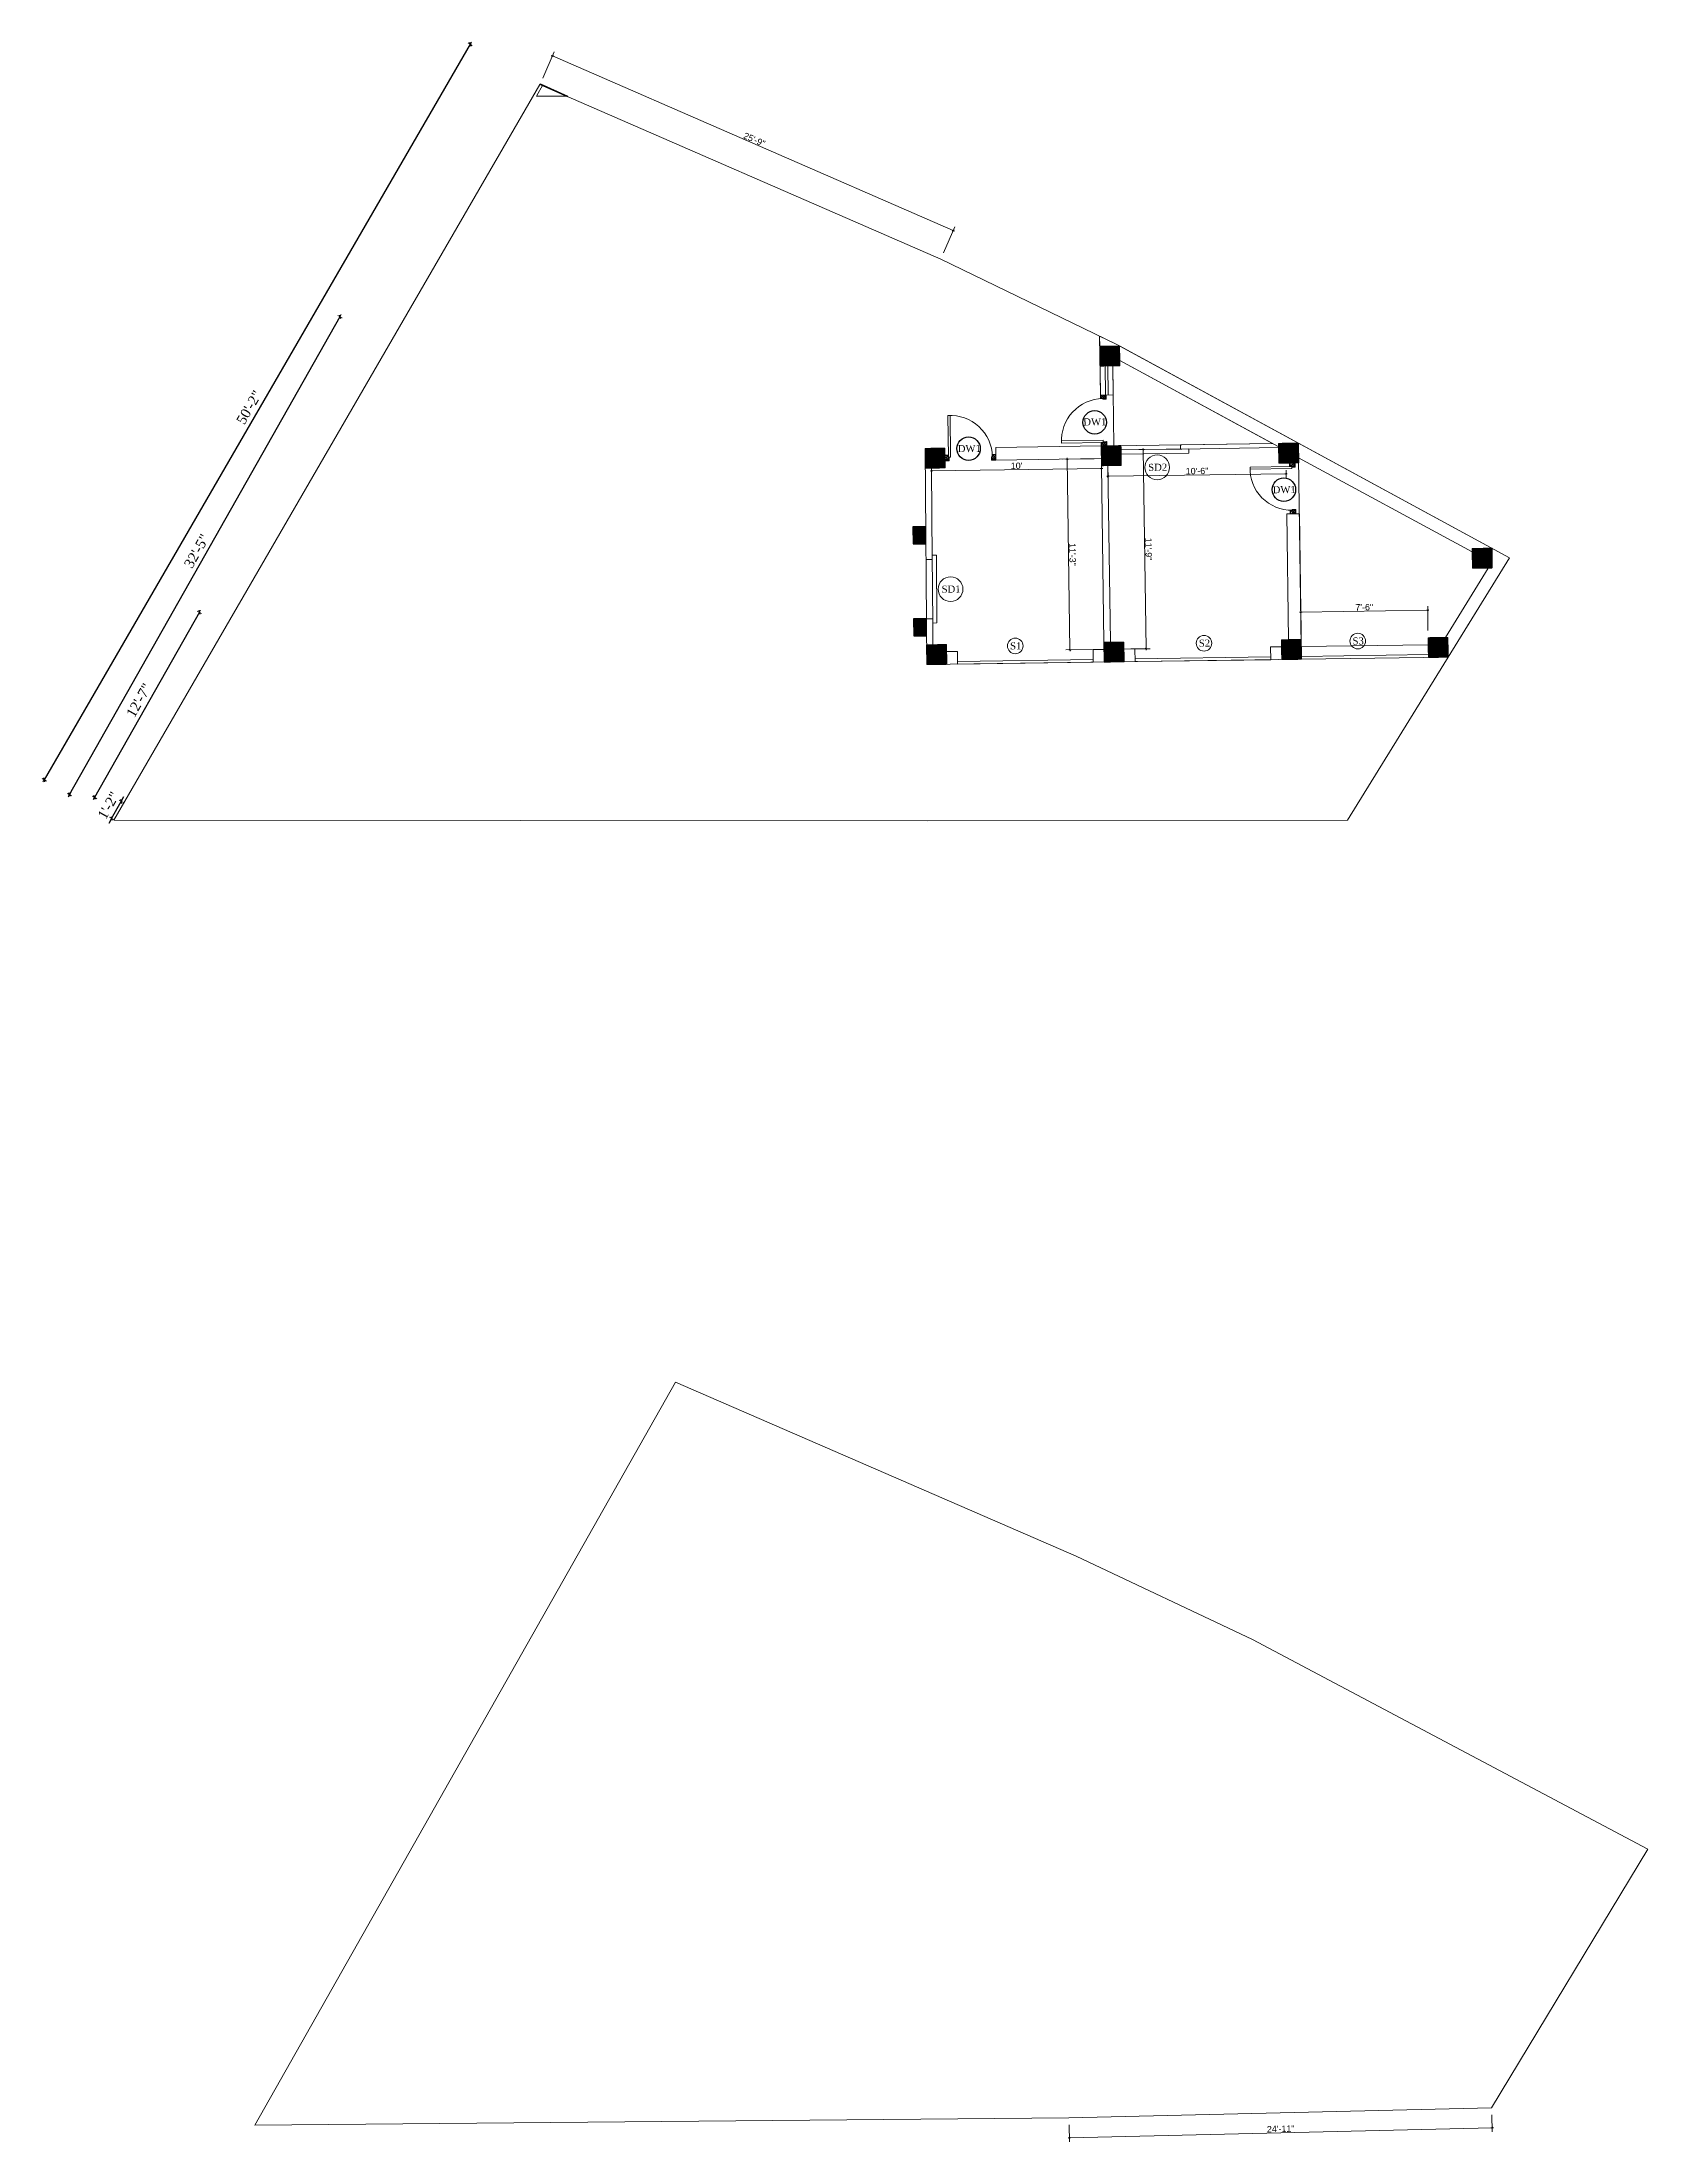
# Model space of a CAD drawing. Header units: inches. Extents: x 4069 to 291496, y -47643 to 12535.
# Drawn here: x 89694 to 90831, y -4364 to -2877 of the extents above; entities that cross this region are included whole.
import ezdxf

# ---------------------------------------------------------------- set-up
doc = ezdxf.new("R2010")
doc.units = ezdxf.units.IN
doc.header["$LTSCALE"] = 5
doc.header["$MEASUREMENT"] = 0
for name, color, linetype, lineweight in [('A-WALL', 7, 'Continuous', 9), ('Dimension', 7, 'Continuous', 18), ('DOOR', 62, 'Continuous', 0)]:
    doc.layers.add(name, color=color, linetype=linetype, lineweight=lineweight)
doc.layers.add('dim line', color=7, linetype='Continuous', lineweight=15, true_color=0xfab2b2)
doc.layers.add('TEXT', color=6, linetype='Continuous')
doc.layers.add('WALL', color=7, linetype='Continuous')
doc.styles.add('ordinary', font='times.ttf')
doc.styles.get("Standard").update_dxf_attribs({"font": 'arial.ttf'})
doc.dimstyles.new('Copy of 96', dxfattribs={"dimtxt": 7, "dimasz": 4, "dimexe": 0.5, "dimexo": 0.5, "dimgap": 3, "dimtad": 1, "dimdec": 1, "dimzin": 11, "dimdsep": 46, "dimlunit": 4, "dimtxsty": 'ordinary', "dimblk": 'OBLIQUE', "dimcen": 0.09, "dimse1": 1, "dimse2": 1, "dimclrt": 6, "dimazin": 0, "dimtfac": 1, "dimtdec": 1, "dimtix": 1, "dimtmove": 2, "dimatfit": 3, "dimldrblk": 'leader', "dimfxl": 0.5, "dimfxlon": 1, "dimtolj": 1, "dimtzin": 0, "dimarcsym": 0})
doc.dimstyles.new('Standard$0', dxfattribs={"dimtxt": 6, "dimasz": 4, "dimexe": 3, "dimexo": 6, "dimgap": 3, "dimtad": 1, "dimdec": 1, "dimzin": 0, "dimdsep": 46, "dimlunit": 4, "dimtxsty": 'Standard', "dimcen": 0.09, "dimclrd": 6, "dimclre": 6, "dimclrt": 7, "dimadec": 0, "dimazin": 0, "dimtfac": 1, "dimtdec": 1, "dimtix": 1, "dimtofl": 0, "dimtmove": 1, "dimatfit": 3, "dimfxl": 1, "dimtolj": 1, "dimtzin": 0, "dimlwd": 18, "dimlwe": 18, "dimarcsym": 0})

# ---------------------------------------------------------------- blocks, each defined once
blk = doc.blocks.new('C1a')
at = {"color": 1, "ltscale": 5}
for p, q in [((18657.7, 4625.8), (18648.7, 4625.8)), ((18648.7, 4625.8), (18648.8, 4613.8)), ((18657.8, 4613.8), (18657.7, 4625.8)), ((18648.8, 4613.8), (18657.8, 4613.8))]:
    blk.add_line(p, q, dxfattribs=at)
blk = doc.blocks.new('oblique')
at = {"color": 0, "lineweight": -2}
blk.add_line((0.25, 0.25), (-0.25, -0.25), dxfattribs=at)
at = {"layer": 'dim line', "lineweight": 9}
for p, q in [((-0.4375, 0), (0.4375, 0)), ((0, 0.4375), (0, -0.4375))]:
    blk.add_line(p, q, dxfattribs=at)
blk = doc.blocks.new('*D2694')
at = {"layer": 'A-WALL', "color": 0, "lineweight": -2, "ltscale": 50, "transparency": 16777216}
for p, q in [((89743.5, -3426.9), (89750.3, -3414.9)), ((89750.3, -3414.9), (89752.2, -3411.4)), ((89743.5, -3426.9), (89741.5, -3430.4))]:
    blk.add_line(p, q, dxfattribs=at)
at = {"layer": 'Defpoints', "color": 0, "ltscale": 50, "transparency": 16777216}
for p in [(89750.3, -3414.9), (89754.9, -3417.5), (89748.1, -3429.5)]:
    blk.add_point(p, dxfattribs=at)
at = {"layer": 'A-WALL', "color": 0, "lineweight": -2, "ltscale": 50, "transparency": 16777216, "xscale": 4, "yscale": 4, "zscale": 4}
for p, rotation in [((89750.3, -3414.9), 240.4999203203236), ((89743.5, -3426.9), 60.49992032032357)]:
    blk.add_blockref('oblique', p, dxfattribs=dict(at, rotation=rotation))
at = {"layer": 'A-WALL', "color": 6, "ltscale": 50, "transparency": 16777216, "insert": (89741.2, -3417.7), "char_height": 7, "attachment_point": 5, "rotation": 60.4999, "style": 'ordinary'}
blk.add_mtext('\\A1;1\'-2"', dxfattribs=at)
blk = doc.blocks.new('_OBLIQUE')
at = {"color": 0, "linetype": 'ByBlock'}
blk.add_line((-0.5, -0.5), (0.5, 0.5), dxfattribs=at)
blk = doc.blocks.new('leader')
at = {"layer": 'Dimension'}
for p, q in [((0, -4.33), (0, 4.33)), ((-4.42, 0), (4.42, 0))]:
    blk.add_line(p, q, dxfattribs=at)
blk = doc.blocks.new('*D2695')
at = {"layer": 'A-WALL', "color": 0, "lineweight": -2, "ltscale": 50, "transparency": 16777216}
blk.add_line((89805.6, -3281), (89731.4, -3412.1), dxfattribs=at)
at = {"layer": 'Defpoints', "color": 0, "ltscale": 50, "transparency": 16777216}
for p in [(89825.7, -3292.4), (89731.4, -3412.1), (89751.5, -3423.5)]:
    blk.add_point(p, dxfattribs=at)
at = {"layer": 'A-WALL', "color": 0, "lineweight": -2, "ltscale": 50, "transparency": 16777216, "xscale": 4, "yscale": 4, "zscale": 4}
for p, rotation in [((89805.6, -3281), 60.49992032051885), ((89731.4, -3412.1), 240.4999203205188)]:
    blk.add_blockref('oblique', p, dxfattribs=dict(at, rotation=rotation))
at = {"layer": 'A-WALL', "color": 6, "ltscale": 50, "transparency": 16777216, "insert": (89762.8, -3343.3), "char_height": 7, "attachment_point": 5, "rotation": 60.4999, "style": 'ordinary'}
blk.add_mtext('\\A1;12\'-7"', dxfattribs=at)
blk = doc.blocks.new('*D2688')
at = {"layer": 'A-WALL', "color": 0, "lineweight": -2, "ltscale": 50, "transparency": 16777216}
blk.add_line((89713.7, -3410.1), (89905.1, -3071.8), dxfattribs=at)
at = {"layer": 'Defpoints', "color": 0, "ltscale": 50, "transparency": 16777216}
for p in [(89905.1, -3071.8), (89939.5, -3091.2), (89748.1, -3429.5)]:
    blk.add_point(p, dxfattribs=at)
at = {"layer": 'A-WALL', "color": 0, "lineweight": -2, "ltscale": 50, "transparency": 16777216, "xscale": 4, "yscale": 4, "zscale": 4}
for p, rotation in [((89905.1, -3071.8), 60.49992032027225), ((89713.7, -3410.1), 240.4999203202722)]:
    blk.add_blockref('oblique', p, dxfattribs=dict(at, rotation=rotation))
at = {"layer": 'A-WALL', "color": 6, "ltscale": 50, "transparency": 16777216, "insert": (89803.7, -3237.7), "char_height": 7, "attachment_point": 5, "rotation": 60.4999, "style": 'ordinary'}
blk.add_mtext('\\A1;32\'-5"', dxfattribs=at)
blk = doc.blocks.new('*D2689')
at = {"layer": 'A-WALL', "color": 33, "lineweight": 0, "ltscale": 5, "transparency": 16777216}
blk.add_line((90323.7, -3181), (90443.9, -3179.3), dxfattribs=at)
at = {"layer": 'A-WALL', "color": 47, "lineweight": 0, "ltscale": 5, "transparency": 16777216}
for p, q in [((90323.8, -3184), (90323.8, -3184)), ((90444, -3182.3), (90444, -3182.3))]:
    blk.add_line(p, q, dxfattribs=at)
at = {"layer": 'Defpoints', "color": 0, "ltscale": 5, "transparency": 16777216}
for p in [(90323.7, -3179, -58.2), (90443.9, -3177.3, -58.2), (90443.9, -3179.3)]:
    blk.add_point(p, dxfattribs=at)
at = {"layer": 'A-WALL', "color": 33, "lineweight": 0, "ltscale": 5, "transparency": 16777216, "xscale": 2, "yscale": 2, "zscale": 2}
for p, rotation in [((90323.7, -3181), 180.8149239435919), ((90443.9, -3179.3), 0.8149239435918881)]:
    blk.add_blockref('oblique', p, dxfattribs=dict(at, rotation=rotation))
at = {"layer": 'A-WALL', "color": 7, "ltscale": 5, "transparency": 16777216, "insert": (90383.8, -3177.4), "char_height": 4.5, "attachment_point": 5, "rotation": 0.8149}
blk.add_mtext("\\A1;10'", dxfattribs=at)
blk = doc.blocks.new('*D2690')
at = {"layer": 'A-WALL', "color": 47, "lineweight": 0, "ltscale": 5, "transparency": 16777216}
for p, q in [((90448.5, -3182.2), (90448.5, -3187.8)), ((90574.5, -3180.4), (90574.6, -3186))]:
    blk.add_line(p, q, dxfattribs=at)
at = {"layer": 'A-WALL', "color": 33, "lineweight": 0, "ltscale": 5, "transparency": 16777216}
blk.add_line((90448.5, -3184.8), (90574.5, -3183), dxfattribs=at)
at = {"layer": 'Defpoints', "color": 0, "ltscale": 5, "transparency": 16777216}
for p in [(90448.4, -3177.2, -58.2), (90574.4, -3175.4, -58.2), (90574.5, -3183)]:
    blk.add_point(p, dxfattribs=at)
at = {"layer": 'A-WALL', "color": 33, "lineweight": 0, "ltscale": 5, "transparency": 16777216, "xscale": 2, "yscale": 2, "zscale": 2}
for p, rotation in [((90448.5, -3184.8), 180.8149239435919), ((90574.5, -3183), 0.8149239435918881)]:
    blk.add_blockref('oblique', p, dxfattribs=dict(at, rotation=rotation))
at = {"layer": 'A-WALL', "color": 7, "ltscale": 5, "transparency": 16777216, "insert": (90511.5, -3181.1), "char_height": 4.5, "attachment_point": 5, "rotation": 0.8149}
blk.add_mtext('\\A1;10\'-6"', dxfattribs=at)
blk = doc.blocks.new('A$C27B36B59')
at = {"layer": 'DOOR'}
for p, q in [((0, 4), (0, 0)), ((2.5, 4), (0, 4)), ((0, 0), (3, 0)), ((2.5, 2.5), (2.5, 4)), ((3, 2.5), (2.5, 2.5)), ((3, 0), (3, 2.5))]:
    blk.add_line(p, q, dxfattribs=at)
for centre, radius, start, end in [((-1.4, -0.5), 4.75, 22.1411, 72.838), ((1.3, 2.1), 1.64, 45.138, 144.8948), ((2.2, 0.3), 2.49, 83.3149, 152.658), ((0.1, 0.4), 2.05, 349.4875, 93.6805), ((2, -0.5), 2.01, 58.7447, 166.495), ((-0.1, 0.3), 1.13, 343.542, 86.947), ((2.1, -0.4), 1.17, 38.2816, 160.1519)]:
    blk.add_arc(centre, radius, start, end, dxfattribs=at)
blk = doc.blocks.new('D2')
at = {"layer": 'DOOR'}
for p, q in [((74474, 24047.6), (74474, 24018.1)), ((74474, 24047.6), (74475.5, 24047.6)), ((74475.5, 24047.6), (74475.5, 24018.1))]:
    blk.add_line(p, q, dxfattribs=at)
blk.add_arc((74474, 24047.6), 29.5, 180, 272.9146, dxfattribs=at)
at = {"layer": 'DOOR', "xscale": -1, "rotation": 180}
blk.add_blockref('A$C27B36B59', (74442, 24050.1), dxfattribs=at)
at = {"layer": 'DOOR', "rotation": 180}
blk.add_blockref('A$C27B36B59', (74478, 24050.1), dxfattribs=at)
blk = doc.blocks.new('*D2691')
at = {"layer": 'A-WALL', "color": 47, "lineweight": 0, "ltscale": 5, "transparency": 16777216}
for p, q in [((90438.8, -3172.4), (90416.6, -3172.7)), ((90440.7, -3307.3), (90418.6, -3307.7))]:
    blk.add_line(p, q, dxfattribs=at)
at = {"layer": 'A-WALL', "color": 33, "lineweight": 0, "ltscale": 5, "transparency": 16777216}
blk.add_line((90419.6, -3172.6), (90421.6, -3307.6), dxfattribs=at)
at = {"layer": 'Defpoints', "color": 0, "ltscale": 5, "transparency": 16777216}
for p in [(90443.8, -3172.3, -58.2), (90421.6, -3307.6), (90445.7, -3307.3, -58.2)]:
    blk.add_point(p, dxfattribs=at)
at = {"layer": 'A-WALL', "color": 33, "lineweight": 0, "ltscale": 5, "transparency": 16777216, "xscale": 2, "yscale": 2, "zscale": 2}
for p, rotation in [((90419.6, -3172.6), 90.81492394359205), ((90421.6, -3307.6), 270.8149239435921)]:
    blk.add_blockref('oblique', p, dxfattribs=dict(at, rotation=rotation))
at = {"layer": 'A-WALL', "color": 7, "ltscale": 5, "transparency": 16777216, "insert": (90423.4, -3240.1), "char_height": 4.5, "attachment_point": 5, "rotation": 270.8149}
blk.add_mtext('\\A1;11\'-3"', dxfattribs=at)
blk = doc.blocks.new('*D2692')
at = {"layer": 'A-WALL', "color": 47, "lineweight": 0, "ltscale": 5, "transparency": 16777216}
for p, q in [((90500.7, -3165.5), (90470.4, -3165.9)), ((90464.7, -3307), (90478.4, -3306.8))]:
    blk.add_line(p, q, dxfattribs=at)
at = {"layer": 'A-WALL', "color": 33, "lineweight": 0, "ltscale": 5, "transparency": 16777216}
blk.add_line((90473.4, -3165.9), (90475.4, -3306.9), dxfattribs=at)
at = {"layer": 'Defpoints', "color": 0, "ltscale": 5, "transparency": 16777216}
for p in [(90505.7, -3165.4, -58.2), (90459.7, -3307.1, -58.2), (90475.4, -3306.9)]:
    blk.add_point(p, dxfattribs=at)
at = {"layer": 'A-WALL', "color": 33, "lineweight": 0, "ltscale": 5, "transparency": 16777216, "xscale": 2, "yscale": 2, "zscale": 2}
for p, rotation in [((90473.4, -3165.9), 90.81492394359205), ((90475.4, -3306.9), 270.8149239435921)]:
    blk.add_blockref('oblique', p, dxfattribs=dict(at, rotation=rotation))
at = {"layer": 'A-WALL', "color": 7, "ltscale": 5, "transparency": 16777216, "insert": (90477.2, -3236.3), "char_height": 4.5, "attachment_point": 5, "rotation": 270.8149}
blk.add_mtext('\\A1;11\'-9"', dxfattribs=at)
blk = doc.blocks.new('*D2693')
at = {"layer": 'A-WALL', "color": 47, "lineweight": 0, "ltscale": 5, "transparency": 16777216}
for p, q in [((90585.1, -3295.3), (90584.9, -3277.9)), ((90674.9, -3294), (90674.7, -3276.6))]:
    blk.add_line(p, q, dxfattribs=at)
at = {"layer": 'A-WALL', "color": 33, "lineweight": 0, "ltscale": 5, "transparency": 16777216}
blk.add_line((90584.9, -3280.9), (90674.7, -3279.6), dxfattribs=at)
at = {"layer": 'Defpoints', "color": 0, "ltscale": 5, "transparency": 16777216}
for p in [(90674.7, -3279.6), (90675, -3299, -58.2), (90585.2, -3300.3, -58.2)]:
    blk.add_point(p, dxfattribs=at)
at = {"layer": 'A-WALL', "color": 33, "lineweight": 0, "ltscale": 5, "transparency": 16777216, "xscale": 2, "yscale": 2, "zscale": 2}
for p, rotation in [((90584.9, -3280.9), 180.8149239435919), ((90674.7, -3279.6), 0.8149239435918881)]:
    blk.add_blockref('oblique', p, dxfattribs=dict(at, rotation=rotation))
at = {"layer": 'A-WALL', "color": 7, "ltscale": 5, "transparency": 16777216, "insert": (90629.8, -3277.5), "char_height": 4.5, "attachment_point": 5, "rotation": 0.8149}
blk.add_mtext('\\A1;7\'-6"', dxfattribs=at)
blk = doc.blocks.new('*D2696')
at = {"layer": 'A-WALL', "color": 0, "lineweight": -2, "ltscale": 50, "transparency": 16777216}
blk.add_line((89997.2, -2879), (89695.8, -3399.6), dxfattribs=at)
at = {"layer": 'Defpoints', "color": 0, "ltscale": 50, "transparency": 16777216}
for p in [(90046.6, -2907.5), (89695.8, -3399.6), (89745.1, -3428.2)]:
    blk.add_point(p, dxfattribs=at)
at = {"layer": 'A-WALL', "color": 0, "lineweight": -2, "ltscale": 50, "transparency": 16777216, "xscale": 4, "yscale": 4, "zscale": 4}
for p, rotation in [((89997.2, -2879), 59.93224099283686), ((89695.8, -3399.6), 239.9322409928369)]:
    blk.add_blockref('oblique', p, dxfattribs=dict(at, rotation=rotation))
at = {"layer": 'A-WALL', "color": 6, "ltscale": 50, "transparency": 16777216, "insert": (89840.8, -3136), "char_height": 7, "attachment_point": 5, "rotation": 59.9322, "style": 'ordinary'}
blk.add_mtext('\\A1;50\'-2"', dxfattribs=at)
blk = doc.blocks.new('*D2697')
at = {"layer": 'A-WALL', "color": 47, "lineweight": 0, "ltscale": 5, "transparency": 16777216}
for p, q in [((90048.6, -2903), (90056.6, -2884.5)), ((90332.1, -3026.6), (90340.2, -3008.2))]:
    blk.add_line(p, q, dxfattribs=at)
at = {"layer": 'A-WALL', "color": 33, "lineweight": 0, "ltscale": 5, "transparency": 16777216}
blk.add_line((90339, -3010.9), (90055.4, -2887.3), dxfattribs=at)
at = {"layer": 'Defpoints', "color": 0, "ltscale": 5, "transparency": 16777216}
for p in [(90055.4, -2887.3), (90046.6, -2907.5), (90330.1, -3031.2)]:
    blk.add_point(p, dxfattribs=at)
at = {"layer": 'A-WALL', "color": 33, "lineweight": 0, "ltscale": 5, "transparency": 16777216, "xscale": 2, "yscale": 2, "zscale": 2}
for p, rotation in [((90055.4, -2887.3), 156.4472038208016), ((90339, -3010.9), 336.4472038208016)]:
    blk.add_blockref('oblique', p, dxfattribs=dict(at, rotation=rotation))
at = {"layer": 'A-WALL', "color": 7, "ltscale": 5, "transparency": 16777216, "insert": (90198.3, -2946.5), "char_height": 4.5, "attachment_point": 5, "rotation": 336.4472}
blk.add_mtext('\\A1;25\'-9"', dxfattribs=at)
blk = doc.blocks.new('*D2698')
at = {"layer": 'A-WALL', "color": 47, "lineweight": 0, "ltscale": 5, "transparency": 16777216}
for p, q in [((90421, -4351.5), (90421.3, -4363.6)), ((90720.1, -4344.4), (90720.4, -4356.5))]:
    blk.add_line(p, q, dxfattribs=at)
at = {"layer": 'A-WALL', "color": 33, "lineweight": 0, "ltscale": 5, "transparency": 16777216}
blk.add_line((90421.2, -4360.6), (90720.3, -4353.5), dxfattribs=at)
at = {"layer": 'Defpoints', "color": 0, "ltscale": 5, "transparency": 16777216}
for p in [(90720, -4339.4, -58.2), (90420.9, -4346.5, -58.2), (90720.3, -4353.5)]:
    blk.add_point(p, dxfattribs=at)
at = {"layer": 'A-WALL', "color": 33, "lineweight": 0, "ltscale": 5, "transparency": 16777216, "xscale": 2, "yscale": 2, "zscale": 2}
for p, rotation in [((90720.3, -4353.5), 1.367577690618675), ((90421.2, -4360.6), 181.3675776906187)]:
    blk.add_blockref('oblique', p, dxfattribs=dict(at, rotation=rotation))
at = {"layer": 'A-WALL', "color": 7, "ltscale": 5, "transparency": 16777216, "insert": (90570.7, -4354.3), "char_height": 4.5, "attachment_point": 5, "rotation": 1.3676}
blk.add_mtext('\\A1;24\'-11"', dxfattribs=at)

msp = doc.modelspace()

# ---------------------------------------------------------------- hatches: boundary and pattern name
at = {"layer": 'A-WALL', "ltscale": 5}
h = msp.add_hatch(dxfattribs=at)
h.set_pattern_fill('ANSI31', color=256, angle=0.81492394)
h.set_pattern_definition([(45.81492394, (66046.58205, -5092.67222), (-0.0896365219, 0.087122293), [])])
h.paths.add_polyline_path([(90456.6824, -3092.57304), (90442.68382, -3092.77216), (90442.88294, -3106.77074), (90456.88152, -3106.57162)])
h = msp.add_hatch(dxfattribs=at)
h.set_pattern_fill('ANSI31', color=256, angle=0.81492394)
h.set_pattern_definition([(45.81492394, (66032.61379, -5163.40284), (-0.0896365219, 0.087122293), [])])
h.paths.add_polyline_path([(90333.30324, -3178.86134), (90333.10412, -3164.86276), (90319.10554, -3165.06188), (90319.30465, -3179.06046)])
h = msp.add_hatch(dxfattribs=at)
h.set_pattern_fill('ANSI31', color=256, angle=0.81492394)
h.set_pattern_definition([(45.81492394, (66047.5851, -5163.18989), (-0.0896365219, 0.087122293), [])])
h.paths.add_polyline_path([(90457.68545, -3163.09071), (90443.68687, -3163.28982), (90443.88598, -3177.28841), (90457.88457, -3177.08929)])
h = msp.add_hatch(dxfattribs=at)
h.set_pattern_fill('ANSI31', color=256, angle=0.81492394)
h.set_pattern_definition([(45.81492394, (66063.52916, -5162.9631), (-0.0896365219, 0.087122293), [])])
h.paths.add_polyline_path([(90583.43866, -3175.3034), (90583.23954, -3161.30482), (90569.24096, -3161.50393), (90569.44007, -3175.50252)])
h = msp.add_hatch(dxfattribs=at)
h.set_pattern_fill('ANSI31', color=256, angle=0.81492394)
h.set_pattern_definition([(45.81492394, (66198.36837, -5088.35875), (-0.0896365219, 0.087122293), [])])
h.paths.add_polyline_path([(90706.19934, -3235.88451), (90706.39846, -3249.8831), (90720.39704, -3249.68398), (90720.19792, -3235.68539)])
h = msp.add_hatch(dxfattribs=at)
h.set_pattern_fill('ANSI31', color=256, angle=0.81492394)
h.set_pattern_definition([(45.81492394, (66167.16736, -5151.48793), (-0.0896365219, 0.087122293), [])])
h.paths.add_polyline_path([(90674.99833, -3299.01369), (90675.19745, -3313.01228), (90689.19603, -3312.81316), (90688.99691, -3298.81458)])
h = msp.add_hatch(dxfattribs=at)
h.set_pattern_fill('ANSI31', color=256, angle=0.81492394)
h.set_pattern_definition([(45.81492394, (66031.5641, -5153.41698), (-0.0896365219, 0.087122293), [])])
h.paths.add_polyline_path([(90320.17501, -3304.06094), (90320.37413, -3318.05952), (90334.37271, -3317.8604), (90334.17359, -3303.86182)])
h = msp.add_hatch(dxfattribs=at)
h.set_pattern_fill('ANSI31', color=256, angle=0.81492394)
h.set_pattern_definition([(45.81492394, (66047.44287, -5153.1909), (-0.0896365219, 0.087122293), [])])
h.paths.add_polyline_path([(90459.6624, -3302.07665), (90445.66381, -3302.27576), (90445.86293, -3316.27435), (90459.86151, -3316.07523)])
h = msp.add_hatch(dxfattribs=at)
h.set_pattern_fill('ANSI31', color=256, angle=0.81492394)
h.set_pattern_definition([(45.81492394, (66063.38693, -5152.96411), (-0.0896365219, 0.087122293), [])])
h.paths.add_polyline_path([(90571.2179, -3300.48987), (90571.41702, -3314.48846), (90585.4156, -3314.28934), (90585.21649, -3300.29076)])
at = {"layer": 'WALL', "linetype": 'ByBlock', "ltscale": 5, "true_color": 0xf8991e}
h = msp.add_hatch(color=30, dxfattribs=at)
h.dxf.hatch_style = 1
h.paths.add_polyline_path([(90319.62567, -3232.6631), (90315.07942, -3226.67011), (90310.62551, -3232.67699)])
h.paths.add_polyline_path([(90319.62567, -3232.6631), (90319.53334, -3220.66323), (90315.07942, -3226.67011)])
h.paths.add_polyline_path([(90319.53334, -3220.66323), (90310.53318, -3220.67712), (90315.07942, -3226.67011)])
h.paths.add_polyline_path([(90315.07942, -3226.67011), (90310.53318, -3220.67712), (90310.62551, -3232.67699)])
h = msp.add_hatch(color=30, dxfattribs=at)
h.dxf.hatch_style = 1
h.paths.add_polyline_path([(90320.12578, -3297.6624), (90315.57954, -3291.66941), (90311.12562, -3297.6763)])
h.paths.add_polyline_path([(90320.12578, -3297.6624), (90320.03345, -3285.66253), (90315.57954, -3291.66941)])
h.paths.add_polyline_path([(90320.03345, -3285.66253), (90311.03329, -3285.67642), (90315.57954, -3291.66941)])
h.paths.add_polyline_path([(90315.57954, -3291.66941), (90311.03329, -3285.67642), (90311.12562, -3297.6763)])

# ---------------------------------------------------------------- linework, layer by layer
at = {"layer": 'A-WALL', "ltscale": 5}
for p, q in [((90046.71941, -2907.26507), (90046.53048, -2907.59142)), ((90044.12275, -2915.7422), (90066.29782, -2915.71945)), ((90443.17485, -3127.29346), (90442.58193, -3085.60875)), ((90456.6824, -3092.57304), (90442.68382, -3092.77216)), ((90442.68382, -3092.77216), (90443.17485, -3127.29346)), ((90454.3832, -3091.32437), (90583.23954, -3161.30482)), ((90583.23954, -3161.30482), (90456.6824, -3092.57304)), ((90456.82922, -3102.89438), (90569.27593, -3163.96295)), ((90446.6745, -3127.24368), (90446.38258, -3106.72096)), ((90448.6743, -3127.21524), (90448.38238, -3106.69252)), ((90452.17394, -3127.16546), (90451.88203, -3106.64274)), ((90452.17394, -3127.16546), (90443.17485, -3127.29346)), ((90333.10412, -3164.86276), (90319.10554, -3165.06188)), ((90320.28273, -3318.06061), (90319.10554, -3165.06188)), ((90333.23213, -3173.86185), (90333.10412, -3164.86276)), ((90443.68687, -3163.28982), (90369.10048, -3164.35074)), ((90369.22848, -3173.34983), (90369.10048, -3164.35074)), ((90452.68596, -3163.16182), (90443.68687, -3163.28982)), ((90505.72326, -3165.40772), (90457.72812, -3166.0904)), ((90499.6812, -3162.49336), (90564.86277, -3161.56621)), ((90499.6812, -3162.49336), (90499.72387, -3165.49305)), ((90499.72387, -3165.49305), (90569.28363, -3164.50363)), ((90505.72326, -3165.40772), (90505.76593, -3168.40741)), ((90583.43866, -3175.3034), (90583.23954, -3161.30482)), ((90732.65464, -3242.4505), (90583.23954, -3161.30482)), ((90323.71288, -3178.99776), (90324.17619, -3243.59936)), ((90369.22848, -3173.34983), (90443.81487, -3172.28891)), ((90443.88598, -3177.28841), (90445.66381, -3302.27576)), ((90448.38553, -3177.2244), (90450.16336, -3302.21176)), ((90505.76593, -3168.40741), (90457.77079, -3169.0901)), ((90706.23432, -3238.34353), (90583.38635, -3171.62616)), ((90574.95158, -3211.42776), (90583.95067, -3211.29976)), ((90576.2174, -3300.41876), (90574.95158, -3211.42776)), ((90585.4156, -3314.28934), (90583.95067, -3211.29976)), ((90319.7103, -3243.66288), (90324.17619, -3243.59936)), ((90324.15467, -3240.59944), (90324.4989, -3288.59716)), ((90327.15459, -3240.57792), (90324.15482, -3240.62059)), ((90327.15459, -3240.57792), (90327.49882, -3288.57564)), ((90687.24846, -3298.83945), (90717.584, -3249.72399)), ((90689.19603, -3312.81316), (90732.65464, -3242.4505)), ((90689.19603, -3312.81316), (90732.65464, -3242.4505)), ((90320.03345, -3285.66253), (90324.4774, -3285.59932)), ((90324.4774, -3285.59932), (90324.60935, -3303.99786)), ((90327.49882, -3288.57564), (90324.49905, -3288.61831)), ((90334.17942, -3308.86203), (90341.96203, -3308.75133)), ((90341.96203, -3308.75133), (90342.09003, -3317.75042)), ((90437.95232, -3307.38596), (90445.73493, -3307.27526)), ((90437.95232, -3307.38596), (90438.08032, -3316.38505)), ((90459.73351, -3307.07614), (90467.51612, -3306.96544)), ((90467.51612, -3306.96544), (90467.64412, -3315.96453)), ((90467.61568, -3313.96473), (90563.60597, -3312.59936)), ((90563.50641, -3305.60007), (90571.28902, -3305.48937)), ((90563.50641, -3305.60007), (90563.63441, -3314.59916)), ((90585.38716, -3312.28954), (90675.169, -3311.01248)), ((90585.4156, -3314.28934), (90689.19603, -3312.81316)), ((90320.28273, -3318.06061), (90585.4156, -3314.28934)), ((90342.06159, -3315.75062), (90438.05188, -3314.38525)), ((90342.09003, -3317.75042), (90438.08032, -3316.38505)), ((90467.64412, -3315.96453), (90563.63441, -3314.59916))]:
    msp.add_line(p, q, dxfattribs=at)
for points in [[(90442.58193, -3085.60875), (90442.68382, -3092.77216), (90456.6824, -3092.57304), (90454.3832, -3091.32437)], [(90442.88294, -3106.77074), (90456.88152, -3106.57162), (90456.6824, -3092.57304), (90442.68382, -3092.77216)], [(90456.82922, -3102.89438), (90456.88152, -3106.57162), (90451.88203, -3106.64274), (90452.68596, -3163.16182), (90564.86277, -3161.56621)], [(90319.30465, -3179.06046), (90333.30324, -3178.86134), (90333.10412, -3164.86276), (90319.10554, -3165.06188)], [(90443.88598, -3177.28841), (90457.88457, -3177.08929), (90457.68545, -3163.09071), (90443.68687, -3163.28982)], [(90569.44007, -3175.50252), (90583.43866, -3175.3034), (90583.23954, -3161.30482), (90569.24096, -3161.50393)], [(90583.38635, -3171.62616), (90585.2876, -3305.29025), (90675.06944, -3304.01319), (90674.99833, -3299.01369), (90687.24846, -3298.83945), (90717.584, -3249.72399), (90706.39846, -3249.8831), (90706.23432, -3238.34353)], [(90706.19934, -3235.88451), (90720.19792, -3235.68539), (90720.39704, -3249.68398), (90706.39846, -3249.8831)], [(90674.99833, -3299.01369), (90688.99691, -3298.81458), (90689.19603, -3312.81316), (90675.19745, -3313.01228)], [(90320.17501, -3304.06094), (90334.17359, -3303.86182), (90334.37271, -3317.8604), (90320.37413, -3318.05952)], [(90445.66381, -3302.27576), (90459.6624, -3302.07665), (90459.86151, -3316.07523), (90445.86293, -3316.27435)], [(90571.2179, -3300.48987), (90585.21649, -3300.29076), (90585.4156, -3314.28934), (90571.41702, -3314.48846)]]:
    msp.add_lwpolyline(points, close=True, dxfattribs=at)
at = {"layer": 'A-WALL', "color": 1, "ltscale": 5, "elevation": -58.16904}
msp.add_lwpolyline([(90142.54824, -3825.80909), (89844.88671, -4351.60057), (90420.8641, -4346.49646), (90719.95157, -4339.35627), (90830.56992, -4156.33169), (90550.85374, -4007.89665), (90426.04575, -3948.92875)], close=True, dxfattribs=at)
at = {"layer": 'A-WALL', "ltscale": 5}
for centre, radius in [((90483.28825, -3178.46572, 58.16904), 8.76392), ((90337.0995, -3264.66475, 58.16904), 8.76392), ((90516.42883, -3302.93558, 58.16904), 5.51639), ((90625.21707, -3301.38817, 58.16904), 5.51639), ((90382.87873, -3304.83521, 58.16904), 5.51639)]:
    msp.add_circle(centre, radius, dxfattribs=at)
at = {"layer": 'DOOR', "lineweight": 13}
for p, q in [((90048.68227, -2907.8664), (90044.12275, -2915.7422)), ((90066.06879, -2916.23321), (90046.56197, -2907.53703)), ((90066.09423, -2916.17612), (90046.59346, -2907.48264)), ((90066.19603, -2915.94778), (90046.71941, -2907.26507)), ((90066.29782, -2915.71945), (90046.84537, -2907.04751))]:
    msp.add_line(p, q, dxfattribs=at)
msp.add_lwpolyline([(90046.56197, -2907.53703), (89745.13383, -3428.20291), (90321.13365, -3428.65461), (90617.92701, -3428.20291), (90732.65464, -3242.4505), (90454.3832, -3091.32437), (90330.14979, -3031.15537)], close=True, dxfattribs=at)
at = {"layer": 'TEXT'}
for centre in [(90439.04067, -3146.62129), (90349.84377, -3165.21605), (90572.92924, -3194.24819)]:
    msp.add_circle(centre, 8.29786, dxfattribs=at)
at = {"layer": 'WALL', "color": 2, "linetype": 'ByBlock', "ltscale": 5}
for points in [[(90310.53318, -3220.67712), (90310.62551, -3232.67699), (90319.62567, -3232.6631), (90319.53334, -3220.66323)], [(90311.03329, -3285.67642), (90311.12562, -3297.6763), (90320.12578, -3297.6624), (90320.03345, -3285.66253)]]:
    msp.add_lwpolyline(points, close=True, dxfattribs=at)

# ---------------------------------------------------------------- block references
at = {"layer": 'WALL', "color": 2, "linetype": 'ByBlock'}
for p, rotation in [((65340.75906, 70965.12968), 270.8149239435919), ((164461.59474, 21933.06556), 180.8149239435918)]:
    msp.add_blockref('D2', p, dxfattribs=dict(at, rotation=rotation))
at = {"layer": 'WALL', "color": 2, "linetype": 'ByBlock', "xscale": -1, "rotation": 270.8149239435919}
msp.add_blockref('D2', (67592.55566, -77987.8124), dxfattribs=at)
at = {"layer": 'WALL', "color": 2, "linetype": 'ByBlock', "ltscale": 5, "rotation": 0.08843482600294698}
for p in [(71668.94991, -7875.21472), (71669.45002, -7940.21402)]:
    msp.add_blockref('C1a', p, dxfattribs=at)

# ---------------------------------------------------------------- texts
at = {"layer": 'TEXT', "style": 'ordinary'}
for s, rotation, p in [('DW1', 0.81492394, (90431.05037, -3148.85949)), ('DW1', 0.81531202, (90342.22165, -3167.71941)), ('SD2', 0.81492394, (90476.97903, -3180.99983, 58.16904)), ('DW1', 0.81492394, (90565.04103, -3196.82315)), ('SD1', 0.81492394, (90330.79028, -3267.19886, 58.16904)), ('S3', 0.81492394, (90621.5734, -3303.88437, 58.16904)), ('S1', 0.81492394, (90379.23506, -3307.33141, 58.16904)), ('S2', 0.81492394, (90512.78517, -3305.43178, 58.16904))]:
    msp.add_text(s, height=5, rotation=rotation, dxfattribs=at).set_placement(p)

# ---------------------------------------------------------------- dimensions: what is measured, and where the dimension line sits
at = {"layer": 'A-WALL', "ltscale": 50}
for p1, p2, distance, picture, middle in [((90046.56197, -2907.53703), (89745.13383, -3428.20291), -57.0485, '*D2696', (89840.79848, -3136.00032)), ((89748.13438, -3429.54542), (89939.53357, -3091.24959), 39.52759, '*D2688', (89803.72092, -3237.70256)), ((89748.13438, -3429.54542), (89754.92962, -3417.53492), 5.34192, '*D2694', (89741.22532, -3417.70891))]:
    dim = msp.add_aligned_dim(p1=p1, p2=p2, distance=distance, dimstyle='Copy of 96', override={"dimdec": 0, "dimblk": 'oblique', "dimtdec": 0, "dimarcsym": 1}, dxfattribs=at)
    dim.commit()
    dim.dimension.update_dxf_attribs({"geometry": picture, "text_midpoint": middle})
at = {"layer": 'A-WALL', "ltscale": 5}
for p1, p2, distance, picture, middle in [((90330.14979, -3031.15537), (90046.56197, -2907.53703), -22.09406, '*D2697', (90198.30243, -2946.52823)), ((90420.8641, -4346.49646, -58.16904), (90719.95157, -4339.35627, -58.16904), -14.12448, '*D2698', (90570.67908, -4354.2884))]:
    dim = msp.add_aligned_dim(p1=p1, p2=p2, distance=distance, dimstyle='Standard$0', override={"dimtxt": 4.5, "dimasz": 2, "dimexo": 5, "dimgap": 0.5, "dimdec": 0, "dimzin": 12, "dimpost": '\\X', "dimblk": 'oblique', "dimcen": 3, "dimclrd": 33, "dimclre": 47, "dimtfac": 0.5, "dimtdec": 0, "dimfxl": 3, "dimlwd": 0, "dimlwe": 0}, dxfattribs=at)
    dim.commit()
    dim.dimension.update_dxf_attribs({"geometry": picture, "text_midpoint": middle})
for base, p1, p2, angle, picture, middle in [((90475.41695, -3306.85306, 58.16904), (90505.72326, -3165.40772), (90459.73351, -3307.07614), 90.81492394, '*D2692', (90477.21155, -3236.3204, 58.16904)), ((90443.91455, -3179.29675, 58.16904), (90323.71288, -3178.99776), (90443.88598, -3177.28841), 0.81492394, '*D2689', (90383.78821, -3177.35413, 58.16904)), ((90421.56795, -3307.61901, 58.16904), (90443.81487, -3172.28891), (90445.73493, -3307.27526), 90.81492394, '*D2691', (90423.40675, -3240.08603, 58.16904)), ((90574.54748, -3183.01799, 58.16904), (90448.38553, -3177.2244), (90574.43957, -3175.4314), 0.81492394, '*D2690', (90511.48067, -3181.11719, 58.16904)), ((90674.72268, -3279.63472, 58.16904), (90585.21649, -3300.29076), (90674.99833, -3299.01369), 0.81492394, '*D2693', (90629.79197, -3277.47596, 58.16904))]:
    dim = msp.add_linear_dim(base=base, p1=p1, p2=p2, angle=angle, dimstyle='Standard$0', override={"dimtxt": 4.5, "dimasz": 2, "dimexo": 5, "dimgap": 0.5, "dimdec": 0, "dimzin": 12, "dimpost": '\\X', "dimblk": 'oblique', "dimcen": 3, "dimclrd": 33, "dimclre": 47, "dimtfac": 0.5, "dimtdec": 0, "dimfxl": 3, "dimlwd": 0, "dimlwe": 0}, dxfattribs=at)
    dim.commit()
    dim.dimension.update_dxf_attribs({"geometry": picture, "text_midpoint": middle})
at = {"layer": 'A-WALL', "ltscale": 50}
dim = msp.add_linear_dim(base=(89731.38251, -3412.1401), p1=(89825.71334, -3292.42551), p2=(89751.532, -3423.54017), angle=60.49992032, dimstyle='Copy of 96', override={"dimdec": 0, "dimblk": 'oblique', "dimtdec": 0, "dimarcsym": 1}, dxfattribs=at)
dim.commit()
dim.dimension.update_dxf_attribs({"geometry": '*D2695', "text_midpoint": (89762.75438, -3343.34722)})

doc.saveas('drawing.dxf')
